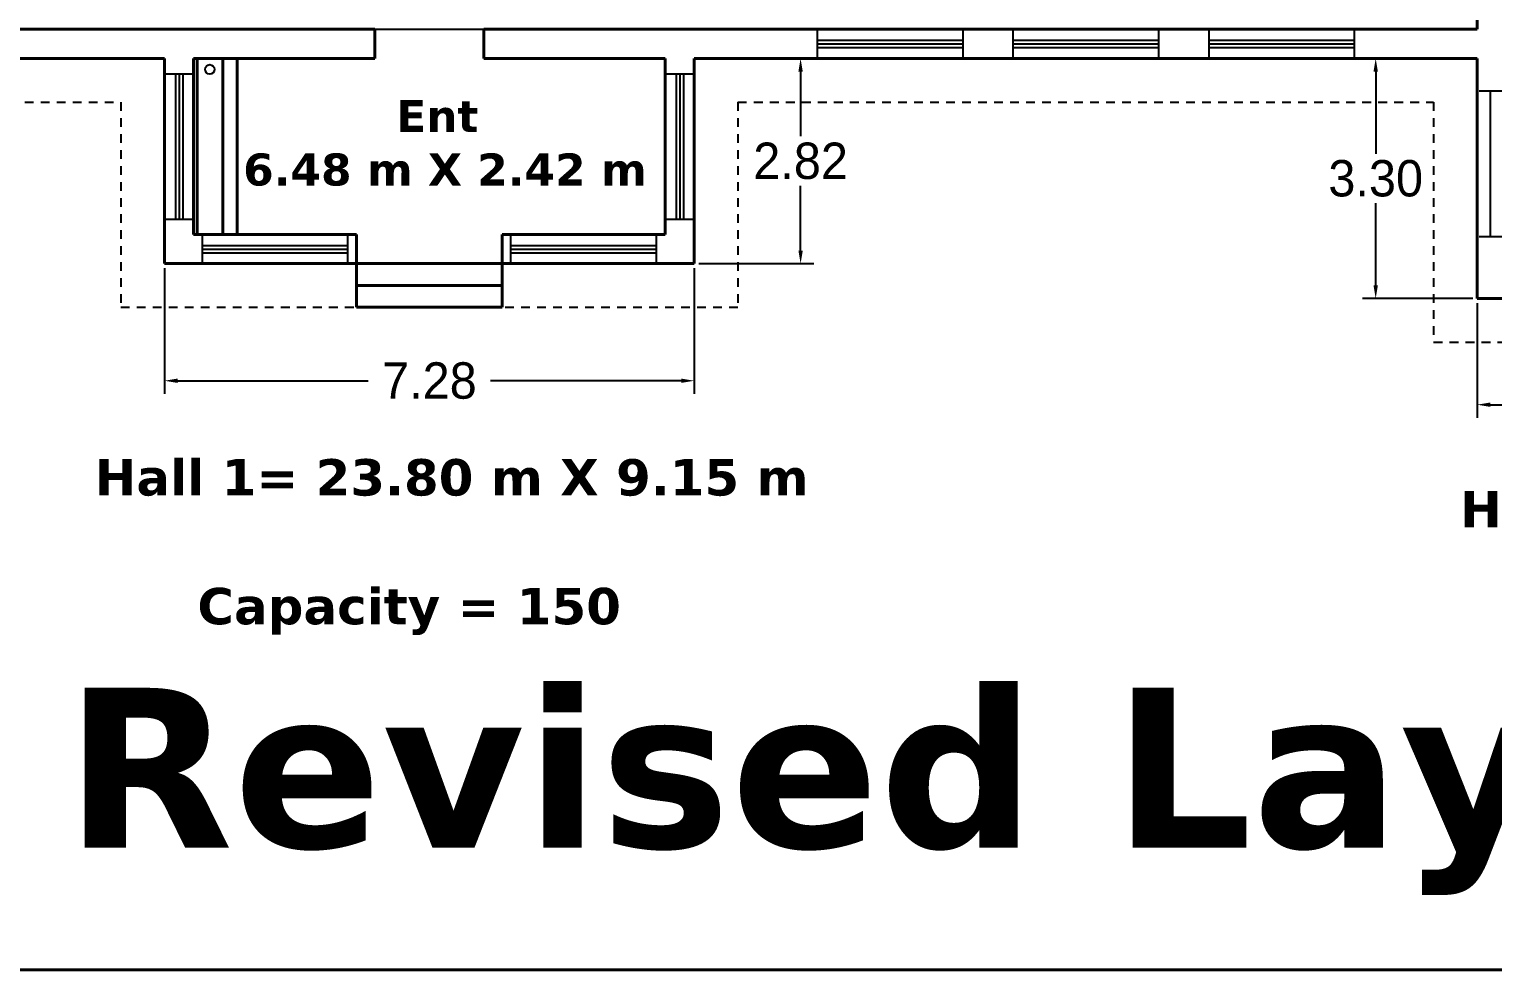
# Model space of a CAD drawing. Header units: inches. Extents: x 23 to 232, y -46 to 52.
# Drawn here: x 81.25 to 101.36, y -45.83 to -32.9 of the extents above; entities that cross this region are included whole.
import ezdxf

# ---------------------------------------------------------------- set-up
doc = ezdxf.new("R2010")
doc.units = ezdxf.units.IN
doc.header["$MEASUREMENT"] = 0
doc.linetypes.add('ACAD_ISO02W100', pattern=[15, 12, -3])
doc.dimstyles.get("Standard").update_dxf_attribs({"dimtxt": 0.18, "dimasz": 0.18, "dimexe": 0.18, "dimexo": 0.0625, "dimgap": 0.09, "dimtad": 0, "dimtih": 1, "dimtoh": 1, "dimdec": 4, "dimzin": 0, "dimdsep": 46, "dimtxsty": 'Standard', "dimcen": 0.09, "dimadec": 0, "dimazin": 0, "dimtfac": 1, "dimtdec": 4, "dimtofl": 0, "dimtmove": 0, "dimatfit": 3, "dimfxl": 1, "dimtolj": 1, "dimtzin": 0, "dimarcsym": 0})

# ---------------------------------------------------------------- blocks, each defined once
blk = doc.blocks.new('*D19')
at = {"color": 0, "lineweight": -2}
for p, q in [((90.451, -33.304), (92.03, -33.304)), ((91.85, -33.484), (91.85, -34.374)), ((91.85, -35.944), (91.85, -35.054)), ((90.451, -36.124), (92.03, -36.124))]:
    blk.add_line(p, q, dxfattribs=at)
at = {"color": 0}
for points in [[(91.82, -33.484), (91.88, -33.484), (91.85, -33.304)], [(91.82, -35.944), (91.88, -35.944), (91.85, -36.124)]]:
    blk.add_solid(points, dxfattribs=at)
at = {"layer": 'Defpoints', "color": 0}
for p in [(90.389, -33.304), (90.389, -36.124), (91.85, -36.124)]:
    blk.add_point(p, dxfattribs=at)
at = {"color": 0, "insert": (91.85, -34.714), "char_height": 0.5, "attachment_point": 5}
blk.add_mtext('\\A1;2.82', dxfattribs=at)
blk = doc.blocks.new('*D20')
at = {"color": 0, "lineweight": -2}
for p, q in [((101.086, -33.304), (99.573, -33.304)), ((99.753, -33.484), (99.753, -34.614)), ((99.753, -36.424), (99.753, -35.294)), ((101.086, -36.604), (99.573, -36.604))]:
    blk.add_line(p, q, dxfattribs=at)
at = {"color": 0}
for points in [[(99.723, -33.484), (99.783, -33.484), (99.753, -33.304)], [(99.723, -36.424), (99.783, -36.424), (99.753, -36.604)]]:
    blk.add_solid(points, dxfattribs=at)
at = {"layer": 'Defpoints', "color": 0}
for p in [(101.149, -33.304), (99.753, -36.604), (101.149, -36.604)]:
    blk.add_point(p, dxfattribs=at)
at = {"color": 0, "insert": (99.753, -34.954), "char_height": 0.5, "attachment_point": 5}
blk.add_mtext('\\A1;3.30', dxfattribs=at)
blk = doc.blocks.new('*D21')
at = {"color": 0, "lineweight": -2}
for p, q in [((83.109, -36.186), (83.109, -37.913)), ((90.389, -36.186), (90.389, -37.913)), ((83.289, -37.733), (85.909, -37.733)), ((90.209, -37.733), (87.589, -37.733))]:
    blk.add_line(p, q, dxfattribs=at)
at = {"color": 0}
for points in [[(83.289, -37.703), (83.289, -37.763), (83.109, -37.733)], [(90.209, -37.703), (90.209, -37.763), (90.389, -37.733)]]:
    blk.add_solid(points, dxfattribs=at)
at = {"layer": 'Defpoints', "color": 0}
for p in [(83.109, -36.124), (90.389, -36.124), (90.389, -37.733)]:
    blk.add_point(p, dxfattribs=at)
at = {"color": 0, "insert": (86.749, -37.733), "char_height": 0.5, "attachment_point": 5}
blk.add_mtext('\\A1;7.28', dxfattribs=at)
blk = doc.blocks.new('*D22')
at = {"color": 0, "lineweight": -2}
for p, q in [((101.149, -36.666), (101.149, -38.242)), ((109.289, -36.666), (109.289, -38.242)), ((101.329, -38.062), (104.462, -38.062)), ((109.109, -38.062), (105.976, -38.062))]:
    blk.add_line(p, q, dxfattribs=at)
at = {"color": 0}
for points in [[(101.329, -38.032), (101.329, -38.092), (101.149, -38.062)], [(109.109, -38.032), (109.109, -38.092), (109.289, -38.062)]]:
    blk.add_solid(points, dxfattribs=at)
at = {"layer": 'Defpoints', "color": 0}
for p in [(101.149, -36.604), (109.289, -36.604), (109.289, -38.062)]:
    blk.add_point(p, dxfattribs=at)
at = {"color": 0, "insert": (105.219, -38.062), "char_height": 0.5, "attachment_point": 5}
blk.add_mtext('\\A1;8.14', dxfattribs=at)

msp = doc.modelspace()

# ---------------------------------------------------------------- linework, layer by layer
at = {"lineweight": 40}
for p, q in [((101.14885, -32.90363), (101.14885, -23.75363)), ((101.14885, -32.90363), (101.14885, -23.75363)), ((85.99885, -32.90363), (77.34885, -32.90363)), ((85.99885, -33.30363), (85.99885, -32.90363)), ((101.14885, -32.90363), (87.49885, -32.90363)), ((87.49885, -33.30363), (87.49885, -32.90363)), ((101.14885, -32.90363), (96.23885, -32.90363)), ((83.10885, -33.30363), (76.94885, -33.30363)), ((83.10885, -36.12363), (83.10885, -33.30363)), ((83.50885, -35.72363), (83.50885, -33.30363)), ((85.99885, -33.30363), (83.50885, -33.30363)), ((83.55885, -35.72363), (83.55885, -33.30363)), ((83.90885, -35.72363), (83.90885, -33.30363)), ((84.10885, -35.72363), (84.10885, -33.30363)), ((89.98885, -33.30363), (87.49885, -33.30363)), ((89.98885, -35.72363), (89.98885, -33.30363)), ((90.38885, -36.12363), (90.38885, -33.30363)), ((101.14885, -33.30363), (90.38885, -33.30363)), ((101.14885, -36.60363), (101.14885, -33.30363)), ((85.74885, -35.72363), (83.50885, -35.72363)), ((85.74885, -35.72363), (85.74885, -36.12363)), ((89.98885, -35.72363), (87.74885, -35.72363)), ((87.74885, -36.12363), (87.74885, -35.72363)), ((90.38885, -36.12363), (83.10885, -36.12363)), ((85.74885, -36.72363), (85.74885, -36.12363)), ((87.74885, -36.72363), (87.74885, -36.12363)), ((87.74885, -36.42363), (85.74885, -36.42363)), ((87.74885, -36.72363), (85.74885, -36.72363)), ((104.49385, -36.60363), (101.14885, -36.60363))]:
    msp.add_line(p, q, dxfattribs=at)
for p, q in [((85.99885, -32.90363), (87.49885, -32.90363)), ((83.10885, -33.30363), (82.50885, -33.30363)), ((90.38885, -33.30363), (90.98885, -33.30363)), ((90.38885, -33.30363), (90.38885, -33.90363)), ((101.14885, -33.30363), (100.54885, -33.30363)), ((87.74885, -36.12363), (85.74885, -36.12363))]:
    msp.add_line(p, q)
at = {"color": 6}
for p, q in [((92.07885, -32.90363), (92.07885, -33.30363)), ((94.07885, -32.90363), (94.07885, -33.30363)), ((94.76885, -32.90363), (94.76885, -33.30363)), ((96.76885, -32.90363), (96.76885, -33.30363)), ((97.45885, -32.90363), (97.45885, -33.30363)), ((99.45885, -32.90363), (99.45885, -33.30363)), ((92.07885, -33.05363), (94.07885, -33.05363)), ((92.07885, -33.10363), (94.07885, -33.10363)), ((92.07885, -33.10363), (94.07885, -33.10363)), ((92.07885, -33.15363), (94.07885, -33.15363)), ((94.76885, -33.05363), (96.76885, -33.05363)), ((94.76885, -33.10363), (96.76885, -33.10363)), ((94.76885, -33.10363), (96.76885, -33.10363)), ((94.76885, -33.15363), (96.76885, -33.15363)), ((97.45885, -33.05363), (99.45885, -33.05363)), ((97.45885, -33.10363), (99.45885, -33.10363)), ((97.45885, -33.10363), (99.45885, -33.10363)), ((97.45885, -33.15363), (99.45885, -33.15363)), ((83.10885, -33.51363), (83.50885, -33.51363)), ((83.25885, -33.51363), (83.25885, -35.51363)), ((83.30885, -33.51363), (83.30885, -35.51363)), ((83.30885, -33.51363), (83.30885, -35.51363)), ((83.35885, -33.51363), (83.35885, -35.51363)), ((89.98885, -33.51363), (90.38885, -33.51363)), ((90.13885, -33.51363), (90.13885, -35.51363)), ((90.18885, -33.51363), (90.18885, -35.51363)), ((90.18885, -33.51363), (90.18885, -35.51363)), ((90.23885, -33.51363), (90.23885, -35.51363)), ((101.57385, -33.75363), (101.17385, -33.75363)), ((101.32385, -33.75363), (101.32385, -35.75363)), ((83.10885, -35.51363), (83.50885, -35.51363)), ((89.98885, -35.51363), (90.38885, -35.51363)), ((83.62885, -36.12363), (83.62885, -35.72363)), ((85.62885, -36.12363), (85.62885, -35.72363)), ((87.86885, -36.12363), (87.86885, -35.72363)), ((89.86885, -36.12363), (89.86885, -35.72363)), ((101.57385, -35.75363), (101.17385, -35.75363)), ((83.62885, -35.87363), (85.62885, -35.87363)), ((83.62885, -35.92363), (85.62885, -35.92363)), ((83.62885, -35.92363), (85.62885, -35.92363)), ((83.62885, -35.97363), (85.62885, -35.97363)), ((87.86885, -35.87363), (89.86885, -35.87363)), ((87.86885, -35.92363), (89.86885, -35.92363)), ((87.86885, -35.92363), (89.86885, -35.92363)), ((87.86885, -35.97363), (89.86885, -35.97363))]:
    msp.add_line(p, q, dxfattribs=at)
at = {"linetype": 'ACAD_ISO02W100', "ltscale": 0.01}
for p, q in [((76.34885, -33.90363), (82.50885, -33.90363)), ((82.50885, -33.90363), (82.50885, -36.72363)), ((90.98885, -33.90363), (90.98885, -36.72363)), ((90.98885, -33.90363), (100.54885, -33.90363)), ((100.54885, -33.90363), (100.54885, -37.20363)), ((82.50885, -36.72363), (90.98885, -36.72363)), ((100.54885, -37.20363), (109.88885, -37.20363))]:
    msp.add_line(p, q, dxfattribs=at)
at = {"lineweight": 40}
msp.add_lwpolyline([(138.19324, -5.47423), (69.87022, -5.47423), (69.87022, -45.82544), (138.19324, -45.82544)], close=True, dxfattribs=at)
msp.add_circle((83.73058, -33.45513), 0.06526)

# ---------------------------------------------------------------- texts
at = {"attachment_point": 1}
for s, insert, char_height, width in [('{\\fVerdana|b1|i0|c0|p34;          Ent\\P6.48 m X 2.42 m}', (84.18948, -33.87581), 0.4403425, 6.3602195), ('{\\fVerdana|b1|i0|c0|p34;Hall 1= 23.80 m X 9.15 m}', (82.14807, -38.80955), 0.5, 10.1675675), ('{\\fVerdana|b1|i0|c0|p34;Hall 2 = 7.30 m X 9.15 m}', (100.91155, -39.24566), 0.5, 11.2987857), ('{\\fVerdana|b1|i0|c0|p34; Capacity = 150}', (83.3219, -40.57869), 0.5, 13.667655)]:
    msp.add_mtext(s, dxfattribs=dict(at, insert=insert, char_height=char_height, width=width))
at = {"color": 1, "insert": (81.73503, -41.95154), "char_height": 2.1961623, "width": 48.727695, "attachment_point": 1}
msp.add_mtext('{\\fVerdana|b1|i0|c0|p34;Revised Layout of Boys Mess}', dxfattribs=at)

# ---------------------------------------------------------------- dimensions: what is measured, and where the dimension line sits
for base, p1, p2, picture, middle in [((91.85037, -36.12363), (90.38885, -33.30363), (90.38885, -36.12363), '*D19', (91.85037, -34.71363)), ((99.75256, -36.60363), (101.14885, -33.30363), (101.14885, -36.60363), '*D20', (99.75256, -34.95363))]:
    dim = msp.add_linear_dim(base=base, p1=p1, p2=p2, angle=90, dimstyle='Standard', override={"dimtxt": 0.5, "dimdec": 2})
    dim.commit()
    dim.dimension.update_dxf_attribs({"geometry": picture, "text_midpoint": middle})
for base, p1, p2, picture, middle in [((90.38885, -37.7332), (83.10885, -36.12363), (90.38885, -36.12363), '*D21', (86.74885, -37.7332)), ((109.28885, -38.06247), (101.14885, -36.60363), (109.28885, -36.60363), '*D22', (105.21885, -38.06247))]:
    dim = msp.add_linear_dim(base=base, p1=p1, p2=p2, dimstyle='Standard', override={"dimtxt": 0.5, "dimdec": 2})
    dim.commit()
    dim.dimension.update_dxf_attribs({"geometry": picture, "text_midpoint": middle})

doc.saveas('drawing.dxf')
